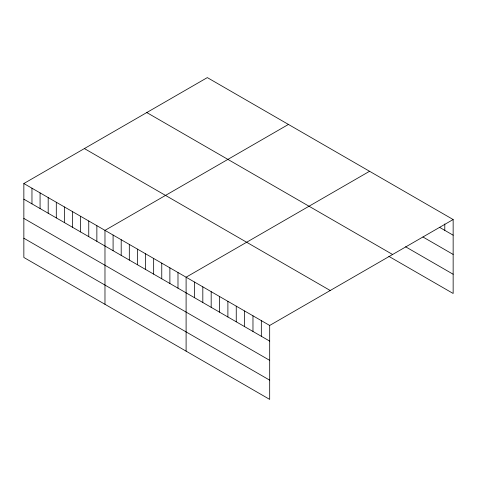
<?xml version="1.0" encoding="UTF-8"?>
<svg xmlns="http://www.w3.org/2000/svg" width="477" height="477" viewBox="0 0 477 477"><rect width="100%" height="100%" fill="white"/><g stroke="black" fill="none" stroke-linecap="round" stroke-linejoin="round"><path stroke-width="0.72" d="M23.85 183.526L269.684 325.457L269.684 399.398L23.85 257.467L23.85 183.526L207.316 77.602L453.15 219.533L453.15 293.474L388.856 256.358M288.442 124.437L104.976 230.361L104.976 304.302M369.568 171.279L186.102 277.203L186.102 351.138M269.684 325.457L453.15 219.533M439.651 227.392L453.15 235.191M422.932 236.98L453.15 254.426M405.569 246.77L453.15 274.239M146.773 112.554L392.607 254.491M84.393 148.568L330.227 290.505M23.85 199.177L269.684 341.109M23.85 218.412L269.684 360.344M23.85 238.232L269.684 380.163M444.791 223.957L444.791 230.361M261.33 320.633L261.33 336.285M252.971 315.804L252.971 331.461M244.612 310.98L244.612 326.632M236.252 306.156L236.252 321.808M227.893 301.327L227.893 316.984M219.533 296.503L219.533 312.155M211.18 291.68L211.18 307.331M202.82 286.85L202.82 302.507M194.461 282.026L194.461 297.678M177.987 272.516L177.987 288.168M169.878 267.83L169.878 283.487M161.763 263.149L161.763 278.801M153.654 258.462L153.654 274.12M145.539 253.782L145.539 269.433M137.424 249.095L137.424 264.753M129.315 244.415L129.315 260.066M121.2 239.728L121.2 255.386M113.091 235.048L113.091 250.699M96.861 225.681L96.861 241.332M88.752 220.994L88.752 236.652M80.637 216.314L80.637 231.965M72.528 211.627L72.528 227.279M64.413 206.94L64.413 222.598M56.298 202.26L56.298 217.911M48.189 197.573L48.189 213.231M40.074 192.893L40.074 208.544M31.965 188.206L31.965 203.864"/></g></svg>
